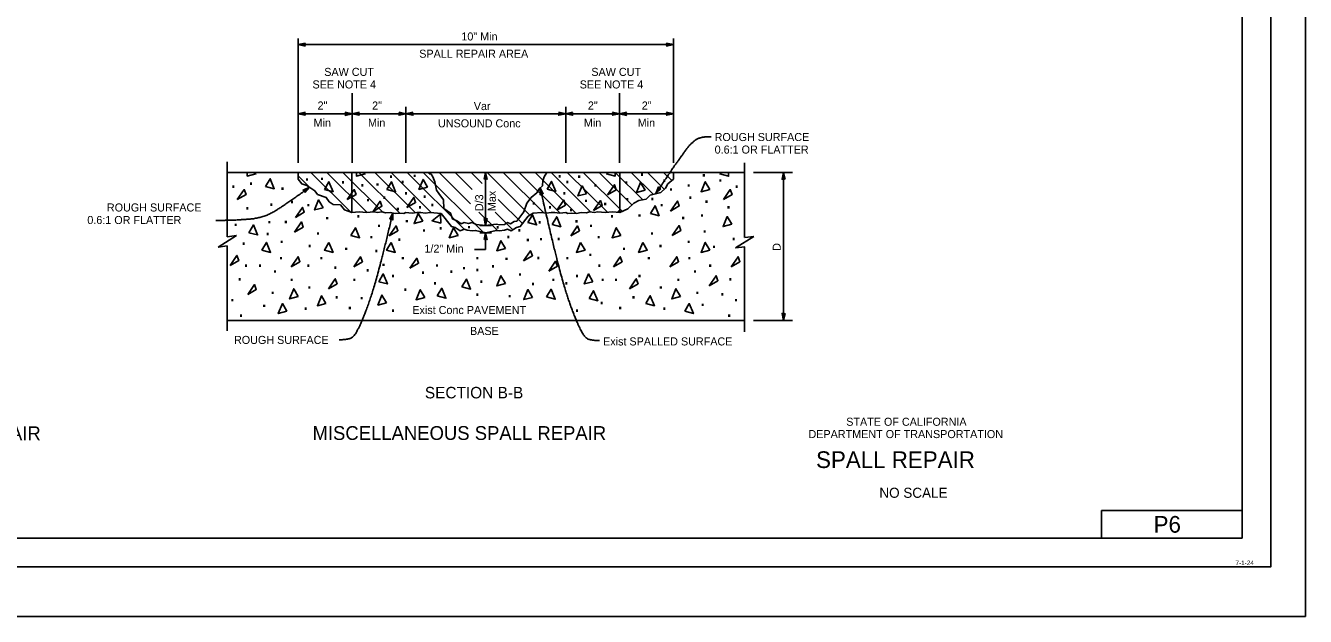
# Model space of a CAD drawing. Extents: x -893 to 867, y -474 to 712.
# Drawn here: x -245 to 867, y -474 to 39 of the extents above; entities that cross this region are included whole.
import ezdxf

# ---------------------------------------------------------------- set-up
doc = ezdxf.new("R2010")
doc.units = 0
for name, color, linetype in [('border_INSIDE-BORDER-anno', 7, 'Continuous'), ('border_PLOTTING-ELEMENTS', 7, 'Continuous'), ('border_rw_22x34_Cut_Lines', 7, 'Continuous'), ('border_SHEET', 7, 'Continuous'), ('border_WITHIN-BORDER-anno', 7, 'Continuous'), ('rd_MISC', 7, 'Continuous'), ('rd_PAVEMENT', 7, 'Continuous'), ('rd_PAVEMENT-anno', 7, 'Continuous'), ('STR_Existing Concrete A', 7, 'Continuous')]:
    doc.layers.add(name, color=color, linetype=linetype)

msp = doc.modelspace()

# ---------------------------------------------------------------- linework, layer by layer
at = {"layer": 'border_PLOTTING-ELEMENTS'}
for points in [[(-893.5, -474), (866.5, -474), (866.5, 712), (-893.5, 712)], [(-863.5, 669), (836.5, 669), (836.5, -431), (-863.5, -431)]]:
    msp.add_lwpolyline(points, close=True, dxfattribs=at)
at = {"layer": 'border_rw_22x34_Cut_Lines'}
msp.add_lwpolyline([(-863.5, 669), (836.5, 669), (836.5, -431), (-863.5, -431)], close=True, dxfattribs=at)
at = {"layer": 'border_SHEET'}
for p, q in [((811.5, 644), (811.5, -406)), ((689.5, -406), (689.5, -382)), ((689.5, -382), (811.5, -382)), ((811.5, -406), (-813.5, -406))]:
    msp.add_line(p, q, dxfattribs=at)
at = {"layer": 'rd_MISC'}
for p, q in [((2.7, -88.2), (37.4, -122.9)), ((16.6, -88.2), (51.5, -123)), ((30.5, -88.2), (65.2, -122.9)), ((44.4, -88.2), (79.9, -123.7)), ((58.3, -88.2), (93.4, -123.2)), ((72.3, -88.2), (107.4, -123.3)), ((86.2, -88.2), (135.7, -137.7)), ((100.1, -88.2), (152, -140)), ((114, -88.2), (141.4, -115.6)), ((127.9, -88.2), (142.9, -103.1)), ((141.9, -88.2), (151.6, -97.9)), ((155.8, -88.2), (193, -125.4)), ((169.7, -88.2), (204.9, -123.4)), ((183.6, -88.2), (219, -123.5)), ((197.5, -88.2), (233.2, -123.9)), ((211.5, -88.2), (245.7, -122.4)), ((225.4, -88.2), (260.2, -122.9)), ((239.3, -88.2), (273.3, -122.1)), ((253.2, -88.2), (281.6, -116.5)), ((267.1, -88.2), (291, -112)), ((281, -88.2), (300.2, -107.3)), ((295, -88.2), (309.6, -102.8)), ((308.9, -88.2), (316.1, -95.4)), ((-8.3, -91.1), (2.2, -101.6)), ((165.5, -111.8), (186.5, -132.7)), ((271, -120.8), (268.8, -123)), ((148.7, -122.8), (164.7, -138.8)), ((162.7, -122.9), (178, -138.2))]:
    msp.add_line(p, q, dxfattribs=at)
at = {"layer": 'rd_PAVEMENT'}
for p, q in [((-8.3, -88.2), (-70.1, -88.2)), ((-8.3, -88.2), (317.6, -88.2)), ((-8.3, -88.2), (-8.3, -94.2)), ((38.3, -88.2), (38.3, -123.2)), ((271, -88.2), (271, -123.2)), ((379.4, -88.2), (317.6, -88.2)), ((317.6, -88.2), (317.6, -94.2)), ((379.4, -216.8), (-70.1, -216.8))]:
    msp.add_line(p, q, dxfattribs=at)
for points in [[(-46.8, -88.2), (-45.1, -89.5), (-52.6, -91.5), (-52.6, -88.1)], [(48.3, -88.3), (49.7, -89.5), (42.3, -91.5), (42.3, -88.3)], [(261, -88.3), (259.6, -89.5), (267.1, -91.5), (267, -88.3)], [(359.7, -88.2), (358, -89.5), (365.5, -91.6), (365.5, -88.2)], [(38.3, -123.2), (31.8, -120.8), (28.3, -116.5), (22, -116.1), (18.7, -113.9), (16.1, -110), (8.5, -107.3), (6.2, -104.3), (-0.7, -99.6), (-5.2, -98.1), (-8.3, -94.2)], [(271, -123.2), (278.1, -119.8), (283.2, -114.9), (287.6, -112.7), (293.8, -111.4), (297.5, -108), (302, -106.8), (306.6, -105.7), (310.6, -102), (312.7, -98.3), (317.6, -94.2)], [(115.9, -123.9), (106.3, -123.2), (102.1, -123.6), (98.1, -123.2), (94.7, -123), (90.8, -123.6), (87.9, -123.3), (85.1, -123), (83.4, -123.9), (80, -123.7), (76, -123.8), (71.7, -123.2), (67.4, -123.5), (64.4, -122.6), (60.6, -123.2), (57.5, -122.5), (50.9, -123.1), (44.5, -122.5), (38.3, -123.2)], [(115.4, -124.5), (108, -130.2), (115.5, -132.2), (115.4, -124.5)], [(154.6, -140.6), (145.7, -138.6), (142.7, -139.1), (138.3, -138.5), (135.9, -137.6), (132.5, -138.9), (127.9, -136), (124.8, -135.2), (115.9, -123.9)], [(154.7, -140.6), (163.6, -138.6), (166.6, -139.1), (171, -138.5), (173.4, -137.6), (176.8, -138.9), (181.4, -136), (184.5, -135.2), (191.4, -126.4), (195.7, -123.7)], [(195.7, -123.7), (203, -123.2), (207.2, -123.6), (211.3, -123.2), (214.6, -123), (218.6, -123.6), (221.4, -123.3), (224.2, -123), (225.9, -123.9), (229.3, -123.7), (233.3, -123.8), (237.6, -123.2), (241.9, -123.5), (244.9, -122.6), (248.7, -123.2), (251.8, -122.5), (258.4, -123.1), (264.8, -122.5), (271, -123.2)], [(18.4, -149), (22, -157.7), (14.4, -155.7), (18.4, -149)], [(72.4, -149), (76, -157.7), (68.5, -155.7), (72.4, -149)], [(236.9, -149), (233.3, -157.7), (240.8, -155.7), (236.9, -149)], [(290.9, -149), (287.4, -157.7), (294.9, -155.7), (290.9, -149)]]:
    msp.add_lwpolyline(points, dxfattribs=at)
for points in [[(-36.6, -100.6), (-32.6, -93.8), (-29.1, -102.5)], [(14.4, -103.1), (18.4, -96.4), (22, -105.1)], [(68.7, -103.1), (72.6, -96.4), (76.2, -105.1)], [(104, -101), (100.1, -94.3), (96.5, -103)], [(207.9, -102.7), (211.8, -96), (215.4, -104.7)], [(242.1, -106.8), (238.2, -100), (234.6, -108.7)], [(260.4, -107.7), (266.3, -99), (267.9, -103.4)], [(293.1, -103.7), (289.1, -97), (285.5, -105.7)], [(349.1, -103.1), (345.2, -96.4), (341.6, -105.1)], [(-61.2, -111.9), (-55.2, -103.2), (-53.6, -107.5)], [(34.3, -111.8), (40.3, -103.1), (41.9, -107.4)], [(86.1, -118.7), (92, -110), (93.6, -114.4)], [(361, -111.9), (366.9, -103.2), (368.5, -107.5)], [(-10.6, -127.3), (-4.7, -118.6), (-3.1, -122.9)], [(13.4, -118.9), (9.4, -112.1), (5.9, -120.9)], [(56.9, -122.1), (62.8, -113.3), (64.4, -117.7)], [(216.4, -121), (222.3, -112.3), (223.9, -116.6)], [(248.3, -121.4), (254.3, -112.7), (255.8, -117.1)], [(297.7, -124), (301.6, -117.2), (305.2, -125.9)], [(315.1, -121.8), (321.1, -113.1), (322.6, -117.4)], [(-11.5, -140.1), (-5.5, -131.3), (-4, -135.7)], [(99.9, -130.7), (95.9, -124), (92.4, -132.7)], [(191.2, -131.9), (195.2, -125.2), (198.7, -133.9)], [(212.2, -133.5), (216.2, -126.8), (219.7, -135.5)], [(368.2, -133.3), (364.3, -126.6), (360.7, -135.3)], [(-51.1, -140.6), (-47.2, -133.9), (-43.6, -142.6)], [(37.5, -143), (41.4, -136.3), (45, -145)], [(70.8, -143.4), (76.7, -134.7), (78.3, -139)], [(130.5, -143.1), (126.5, -136.3), (122.9, -145)], [(228.4, -143.4), (234.3, -134.7), (235.9, -139)], [(271.8, -143), (267.9, -136.3), (264.3, -145)], [(316.5, -143.2), (322.5, -134.5), (324, -138.8)], [(-39.8, -155.7), (-35.9, -149), (-32.3, -157.7)], [(171.7, -154.3), (167.7, -147.6), (164.2, -156.3)], [(349.1, -155.7), (345.2, -149), (341.6, -157.7)], [(-67.5, -169.1), (-61.5, -160.4), (-59.9, -164.8)], [(-14.3, -170.2), (-8.4, -161.5), (-6.8, -165.9)], [(40, -170.2), (45.9, -161.5), (47.5, -165.9)], [(88.7, -171.5), (94.7, -162.8), (96.2, -167.1)], [(187.5, -165), (193.5, -156.3), (195.1, -160.7)], [(209.3, -174.1), (215.2, -165.4), (216.8, -169.7)], [(265.5, -170.2), (271.4, -161.5), (273, -165.9)], [(314.6, -170.2), (320.5, -161.5), (322.1, -165.9)], [(367.8, -170.2), (373.8, -161.5), (375.4, -165.9)], [(61.6, -183.2), (65.5, -176.4), (69.1, -185.1)], [(247.7, -183.2), (243.8, -176.4), (240.2, -185.1)], [(-52.2, -194.4), (-46.3, -185.7), (-44.7, -190)], [(18, -189.3), (23.9, -180.6), (25.5, -185)], [(112.5, -195.6), (116.4, -188.9), (120, -197.6)], [(133.9, -187.7), (137.8, -180.9), (141.4, -189.6)], [(171.7, -184.8), (167.7, -178.1), (164.2, -186.8)], [(279.4, -189.3), (285.3, -180.6), (286.9, -185)], [(348.7, -186.8), (354.7, -178.1), (356.3, -182.4)], [(-8.3, -196.2), (-12.2, -189.4), (-15.8, -198.1)], [(15.8, -202.1), (11.8, -195.4), (8.3, -204.1)], [(68.4, -201.5), (64.4, -194.8), (60.9, -203.5)], [(101.7, -196.9), (97.7, -190.2), (94.1, -198.9)], [(195.1, -196.8), (191.2, -190.1), (187.6, -198.8)], [(207.4, -196.4), (211.4, -189.7), (214.9, -198.4)], [(244.3, -197.8), (248.3, -191.1), (251.8, -199.8)], [(293.5, -202.1), (297.5, -195.4), (301.1, -204.1)], [(323.8, -196.2), (319.8, -189.4), (316.2, -198.1)], [(-18.1, -208.9), (-22, -202.2), (-25.6, -210.9)], [(327.4, -208.9), (331.4, -202.2), (334.9, -210.9)]]:
    msp.add_lwpolyline(points, close=True, dxfattribs=at)
at = {"layer": 'rd_PAVEMENT-anno'}
for p, q in [((-8.3, -80), (-8.3, 28.1)), ((317.6, 22.9), (-8.3, 22.9)), ((-8.3, 22.9), (-8.3, 22.9)), ((-2.3, 24.2), (-2.3, 24.2)), ((311.6, 24.2), (311.6, 24.2)), ((317.6, -80), (317.6, 28.1)), ((317.6, 22.9), (317.6, 22.9)), ((-2.3, 21.5), (-2.3, 21.5)), ((311.6, 21.5), (311.6, 21.5)), ((38.5, -80), (38.5, -19.3)), ((270.8, -80), (270.8, -19.3)), ((85.3, -80), (85.3, -31.4)), ((224, -80), (224, -31.4)), ((-8.3, -37.3), (317.6, -37.3)), ((-8.3, -37.3), (-8.3, -37.3)), ((-2.3, -36), (-2.3, -36)), ((-2.3, -38.6), (-2.3, -38.6)), ((32.5, -36), (32.5, -36)), ((32.5, -38.7), (32.5, -38.7)), ((38.5, -37.3), (38.5, -37.3)), ((38.5, -37.3), (38.5, -37.3)), ((44.5, -36), (44.5, -36)), ((44.5, -38.6), (44.5, -38.6)), ((79.3, -36), (79.3, -36)), ((79.3, -38.6), (79.3, -38.6)), ((85.3, -37.3), (85.3, -37.3)), ((85.3, -37.3), (85.3, -37.3)), ((91.3, -36), (91.3, -36)), ((91.3, -38.6), (91.3, -38.6)), ((218, -36), (218, -36)), ((218, -38.6), (218, -38.6)), ((224, -37.3), (224, -37.3)), ((224, -37.3), (224, -37.3)), ((230, -36), (230, -36)), ((230, -38.6), (230, -38.6)), ((264.8, -36), (264.8, -36)), ((264.8, -38.6), (264.8, -38.6)), ((270.8, -37.3), (270.8, -37.3)), ((270.8, -37.3), (270.8, -37.3)), ((276.8, -36), (276.8, -36)), ((276.8, -38.7), (276.8, -38.7)), ((311.6, -36), (311.6, -36)), ((311.6, -38.6), (311.6, -38.6)), ((317.6, -37.3), (317.6, -37.3)), ((-70.1, -79), (-70.1, -144.1)), ((154.5, -88.2), (154.5, -88.2)), ((154.5, -134.4), (154.5, -88.2)), ((379.4, -79.8), (379.4, -144.9)), ((387.2, -88.2), (421, -88.2)), ((413.3, -216.8), (413.3, -88.2)), ((413.3, -88.2), (413.3, -88.2)), ((153.2, -94.2), (153.2, -94.2)), ((155.8, -94.2), (155.8, -94.2)), ((412, -94.2), (412, -94.2)), ((414.7, -94.2), (414.7, -94.2)), ((-4.1, -103.6), (-4.1, -103.6)), ((-2.6, -105.8), (-2.6, -105.8)), ((1.5, -101.2), (1.5, -101.2)), ((201.8, -101.6), (201.8, -101.6)), ((201.9, -107.8), (201.9, -107.8)), ((204.5, -107.2), (204.5, -107.2)), ((302.3, -106.6), (302.3, -106.6)), ((304.5, -100.9), (304.5, -100.9)), ((306.7, -102.4), (306.7, -102.4)), ((71.2, -129), (71.2, -129)), ((73.8, -123.5), (73.8, -123.5)), ((73.8, -129.6), (73.8, -129.6)), ((153.2, -128.4), (153.2, -128.4)), ((155.8, -128.4), (155.8, -128.4)), ((-61.9, -143.1), (-77.9, -153.1)), ((-69.9, -144.1), (-61.9, -143.1)), ((149.5, -134.4), (159.5, -134.4)), ((149.5, -140.6), (159.5, -140.6)), ((154.5, -134.4), (154.5, -134.4)), ((154.5, -155.1), (154.5, -140.6)), ((154.5, -140.6), (154.5, -140.6)), ((387.5, -143.9), (371.5, -153.9)), ((379.5, -144.9), (387.5, -143.9)), ((-77.9, -153.1), (-69.9, -152.1)), ((-70.1, -152.1), (-70.1, -226)), ((144.9, -155.1), (154.5, -155.1)), ((153.2, -146.6), (153.2, -146.6)), ((155.8, -146.6), (155.8, -146.6)), ((371.5, -153.9), (379.5, -152.9)), ((379.4, -152.9), (379.4, -226.8)), ((412, -210.8), (412, -210.8)), ((414.7, -210.8), (414.7, -210.8)), ((387.2, -216.8), (421, -216.8)), ((413.3, -216.8), (413.3, -216.8))]:
    msp.add_line(p, q, dxfattribs=at)
for points in [[(-2.3, 24.2), (-8.3, 22.9), (-2.3, 21.5), (-2.5, 21.9), (-6.9, 22.9), (-2.5, 23.8), (-2.7, 23.5), (-5.6, 22.9), (-2.7, 22.2), (-3, 22.6), (-4.2, 22.9), (-2.9, 23.1), (-3.1, 22.9), (-2.3, 21.5), (-3.1, 22.9)], [(311.6, 24.2), (317.6, 22.9), (311.6, 21.5), (311.8, 21.9), (316.2, 22.9), (311.8, 23.8), (312, 23.5), (314.9, 22.9), (312.1, 22.2), (312.3, 22.6), (313.5, 22.9), (312.3, 23.1), (312.4, 22.9), (311.6, 21.5), (312.4, 22.9)], [(-2.3, -36), (-8.3, -37.3), (-2.3, -38.6), (-2.5, -38.3), (-6.9, -37.3), (-2.5, -36.3), (-2.7, -36.7), (-5.6, -37.3), (-2.7, -37.9), (-3, -37.6), (-4.2, -37.3), (-2.9, -37), (-3.1, -37.3), (-2.3, -38.6), (-3.1, -37.3)], [(32.5, -36), (38.5, -37.3), (32.5, -38.7), (32.7, -38.3), (37.1, -37.3), (32.7, -36.3), (32.9, -36.7), (35.7, -37.3), (32.9, -37.9), (33.1, -37.6), (34.4, -37.3), (33.1, -37), (33.3, -37.3), (32.5, -38.7), (33.3, -37.3)], [(44.5, -36), (38.5, -37.3), (44.5, -38.6), (44.3, -38.3), (39.9, -37.3), (44.3, -36.3), (44.1, -36.7), (41.2, -37.3), (44.1, -37.9), (43.8, -37.6), (42.6, -37.3), (43.8, -37), (43.7, -37.3), (44.5, -38.6), (43.7, -37.3)], [(79.3, -36), (85.3, -37.3), (79.3, -38.6), (79.5, -38.3), (83.9, -37.3), (79.5, -36.3), (79.7, -36.7), (82.5, -37.3), (79.7, -37.9), (79.9, -37.6), (81.1, -37.3), (79.9, -37), (80.1, -37.3), (79.3, -38.6), (80.1, -37.3)], [(91.3, -36), (85.3, -37.3), (91.3, -38.6), (91.1, -38.3), (86.7, -37.3), (91.1, -36.3), (90.8, -36.7), (88, -37.3), (90.8, -37.9), (90.6, -37.6), (89.4, -37.3), (90.6, -37), (90.5, -37.3), (91.3, -38.6), (90.5, -37.3)], [(218, -36), (224, -37.3), (218, -38.6), (218.3, -38.3), (222.7, -37.3), (218.3, -36.3), (218.5, -36.7), (221.3, -37.3), (218.5, -37.9), (218.7, -37.6), (219.9, -37.3), (218.7, -37), (218.8, -37.3), (218, -38.6), (218.8, -37.3)], [(230, -36), (224, -37.3), (230, -38.6), (229.8, -38.3), (225.4, -37.3), (229.8, -36.3), (229.6, -36.7), (226.8, -37.3), (229.6, -37.9), (229.4, -37.6), (228.2, -37.3), (229.4, -37), (229.2, -37.3), (230, -38.6), (229.2, -37.3)], [(264.8, -36), (270.8, -37.3), (264.8, -38.6), (265, -38.3), (269.4, -37.3), (265, -36.3), (265.3, -36.7), (268.1, -37.3), (265.3, -37.9), (265.5, -37.6), (266.7, -37.3), (265.5, -37), (265.6, -37.3), (264.8, -38.6), (265.6, -37.3)], [(276.8, -36), (270.8, -37.3), (276.8, -38.7), (276.6, -38.3), (272.2, -37.3), (276.6, -36.3), (276.4, -36.7), (273.6, -37.3), (276.4, -37.9), (276.2, -37.6), (275, -37.3), (276.2, -37), (276, -37.3), (276.8, -38.7), (276, -37.3)], [(311.6, -36), (317.6, -37.3), (311.6, -38.6), (311.8, -38.3), (316.2, -37.3), (311.8, -36.3), (312, -36.7), (314.9, -37.3), (312.1, -37.9), (312.3, -37.6), (313.5, -37.3), (312.3, -37), (312.4, -37.3), (311.6, -38.6), (312.4, -37.3)], [(153.2, -94.2), (154.5, -88.2), (155.8, -94.2), (155.5, -93.9), (154.5, -89.5), (153.5, -93.9), (153.9, -93.7), (154.5, -90.9), (155.1, -93.7), (154.8, -93.5), (154.5, -92.3), (154.2, -93.5), (154.5, -93.4), (155.8, -94.2), (154.5, -93.4)], [(414.7, -94.2), (413.3, -88.2), (412, -94.2), (412.3, -93.9), (413.3, -89.5), (414.3, -93.9), (413.9, -93.7), (413.3, -90.9), (412.7, -93.7), (413, -93.5), (413.3, -92.3), (413.6, -93.5), (413.3, -93.4), (412, -94.2), (413.3, -93.4)], [(-2.6, -105.8), (1.5, -101.2), (-4.1, -103.6), (-3.8, -103.8), (0.4, -102), (-2.6, -105.3), (-2.7, -104.9), (-0.7, -102.8), (-3.4, -103.9), (-3, -104.1), (-1.9, -103.6), (-2.7, -104.5), (-2.7, -104.2), (-4.1, -103.6), (-2.7, -104.2)], [(204.5, -107.2), (201.8, -101.6), (201.9, -107.8), (202.2, -107.5), (202.1, -103), (204.1, -107), (203.7, -106.9), (202.5, -104.3), (202.5, -107.2), (202.8, -106.9), (202.8, -105.7), (203.3, -106.8), (203, -106.7), (201.9, -107.8), (203, -106.7)], [(306.7, -102.4), (302.3, -106.6), (304.5, -100.9), (304.7, -101.3), (303.1, -105.5), (306.3, -102.4), (305.9, -102.4), (303.8, -104.4), (304.9, -101.7), (305, -102.1), (304.6, -103.2), (305.5, -102.4), (305.2, -102.3), (304.5, -100.9), (305.2, -102.3)], [(71.2, -129), (73.8, -123.5), (73.8, -129.6), (73.5, -129.4), (73.5, -124.9), (71.6, -128.9), (72, -128.8), (73.2, -126.2), (73.2, -129.1), (72.9, -128.8), (72.9, -127.5), (72.3, -128.7), (72.7, -128.6), (73.8, -129.6), (72.7, -128.6)], [(153.2, -128.4), (154.5, -134.4), (155.8, -128.4), (155.5, -128.6), (154.5, -133), (153.5, -128.6), (153.9, -128.8), (154.5, -131.6), (155.1, -128.8), (154.8, -129), (154.5, -130.2), (154.2, -129), (154.5, -129.2), (155.8, -128.4), (154.5, -129.2)], [(153.2, -146.6), (154.5, -140.6), (155.8, -146.6), (155.5, -146.4), (154.5, -142), (153.5, -146.4), (153.9, -146.2), (154.5, -143.4), (155.1, -146.2), (154.8, -146), (154.5, -144.7), (154.2, -146), (154.5, -145.8), (155.8, -146.6), (154.5, -145.8)], [(414.7, -210.8), (413.3, -216.8), (412, -210.8), (412.3, -211), (413.3, -215.4), (414.3, -211), (413.9, -211.3), (413.3, -214.1), (412.7, -211.3), (413, -211.5), (413.3, -212.7), (413.6, -211.5), (413.3, -211.6), (412, -210.8), (413.3, -211.6)]]:
    msp.add_lwpolyline(points, close=True, dxfattribs=at)
for points in [[(350.5, -57.4), (341, -56.8), (331.9, -63.9), (325.8, -72.4), (319, -81.7), (313.4, -90), (302.3, -106.6)], [(1.5, -101.2), (-16.1, -113.9), (-38, -128), (-65.1, -129.8), (-71.9, -129.9), (-80, -129.9)], [(253.3, -234.4), (247.7, -234.3), (240, -232.1), (230.3, -210.2), (222.2, -186), (212.4, -148.3), (201.8, -101.7)], [(27.4, -233.7), (33, -233.6), (40.7, -231.4), (50.4, -209.5), (58.5, -185.3), (68.3, -147.5), (73.8, -123.5)]]:
    msp.add_open_spline(points, degree=2, dxfattribs=at)
at = {"layer": 'STR_Existing Concrete A'}
for points in [[(154.5, -134.4), (146.4, -133.4), (142.9, -131.9), (139.5, -132.5), (135.9, -131.9), (133.1, -133), (129.9, -130.5), (125.6, -128.7), (123.9, -123.6), (118.2, -119.5), (117.8, -112.1), (113.9, -106.7), (111.7, -103.7), (110.4, -96.4), (108.5, -92), (107.3, -89.8), (105.5, -89.4), (105.3, -88.1)], [(154.5, -134.4), (163.5, -133.2), (166.7, -133.7), (170.8, -133.4), (173.4, -131.9), (176.2, -133), (179.3, -131), (181.5, -130.5), (187.8, -122.4), (190.2, -114.9), (194, -110.1), (198.9, -106.1), (200.9, -102.4), (204, -99.8), (204.2, -95.2), (205.7, -91.4), (208, -88.1)]]:
    msp.add_lwpolyline(points, dxfattribs=at)

# ---------------------------------------------------------------- texts
at = {"layer": 'border_INSIDE-BORDER-anno'}
for s, height, p in [('STATE OF CALIFORNIA', 7, (467.7, -308.4)), ('DEPARTMENT OF TRANSPORTATION', 7, (434.9, -319.1)), ('SPALL REPAIR ', 14.5, (441.5, -345.1)), ('NO SCALE', 8.75, (496.5, -371))]:
    msp.add_text(s, height=height, dxfattribs=at).set_placement(p)
at = {"layer": 'border_WITHIN-BORDER-anno'}
for s, height, p in [('P6', 14.5, (734.7, -401.3)), ('7-1-24', 4, (805.8, -429.5))]:
    msp.add_text(s, height=height, dxfattribs=at).set_placement(p)
at = {"layer": 'rd_PAVEMENT'}
for p in [(-67.3, -101.7), (-52, -99.1), (-3.4, -95.5), (9.7, -94.9), (28, -97.9), (44.8, -100.6), (57.9, -99.9), (69.6, -93.1), (79.8, -97.6), (90.1, -92.3), (216.2, -92.8), (222.8, -97.6), (233.1, -93.1), (247.2, -100.5), (274, -98.3), (287.7, -91.3), (307.1, -96.6), (328.1, -100.7), (341.4, -91.9), (355.6, -96.4), (369.9, -101.7), (-24.6, -103.5), (63.9, -111.3), (82.6, -107.6), (98.9, -110.5), (220.1, -107.6), (275, -112.6), (296.7, -112.5), (312.9, -104.2), (329.7, -111.3), (-55.2, -120.6), (-34.2, -117.3), (-16.3, -115.1), (-2.2, -117.8), (49.7, -113.5), (75.6, -121.1), (94.9, -119.7), (105.5, -117.6), (193.7, -116.4), (207.8, -119.7), (225.9, -122.2), (239.1, -114), (255.7, -116.8), (304.8, -117.8), (343.7, -114.7), (362.8, -119.7), (-65.2, -134.9), (-36.1, -132.6), (-21.7, -132.5), (14.2, -129.1), (41.2, -127.5), (83.4, -131.7), (198.7, -132.8), (230.8, -131.9), (261.5, -127.5), (285.5, -126.8), (323.4, -128.9), (339.8, -126.8), (-37.4, -142.9), (6.3, -142.4), (52.6, -145.6), (59.2, -135.8), (98.4, -139.8), (112.7, -138), (137.4, -136.9), (162.4, -137.1), (171.5, -145.5), (181.1, -139.7), (243.4, -135.8), (250.1, -145.6), (296.3, -142.4), (342.2, -140.7), (-58.4, -151.2), (-25.4, -149.7), (-1, -153.3), (30.7, -155.7), (56.8, -157.7), (76.9, -147.8), (188.5, -148.1), (199.9, -147.3), (215.2, -147.2), (272, -155.7), (303.7, -153.3), (328.1, -149.7), (350.2, -154), (367.2, -147.2), (-26, -163.9), (9.1, -163.9), (79.9, -163.9), (144.7, -163.9), (170, -164.4), (197.6, -163.7), (222.7, -163.9), (242.7, -161), (293.6, -163.9), (328.7, -163.9), (-56.4, -170.4), (-44.2, -170.3), (-31.1, -175.4), (-2.2, -170.4), (21.3, -172.1), (49.4, -174.4), (63.1, -169.6), (71.4, -179.4), (97.4, -176.5), (109.6, -170.2), (122, -175.6), (133, -172.6), (144.7, -174.1), (158.3, -171), (181.7, -178.1), (231.3, -179.4), (250.6, -170.4), (285.5, -179.4), (333.8, -175.4), (346.9, -170.3), (-61.8, -182.2), (-16.6, -182.7), (-1.3, -189.3), (37.7, -182.7), (107.8, -185.8), (148.2, -184.3), (193, -186.3), (210.7, -182.7), (222, -185.7), (253.4, -182.7), (265, -182.7), (304, -189.3), (319.2, -182.7), (364.4, -182.2), (-68.1, -200.4), (-33.2, -194), (22.4, -197.9), (44.1, -198.6), (82, -191.2), (144.6, -195.6), (172.7, -196.9), (280.3, -197.9), (335.8, -194), (357.5, -195.2), (369.3, -200.4), (-40.5, -205.3), (-4.4, -207.8), (33.9, -207.1), (71.4, -209.4), (231.2, -209.4), (252.7, -202.8), (268.7, -207.1), (307.1, -207.8), (340.3, -204.4), (-60.7, -213.8), (363.4, -213.8)]:
    msp.add_text('.', height=14.2, dxfattribs=at).set_placement(p)
at = {"layer": 'rd_PAVEMENT-anno'}
for s, height, p in [('10" Min', 7, (133.4, 26.4)), ('SPALL REPAIR AREA', 7, (96.8, 11.4)), ('SAW CUT', 7, (14.3, -4.4)), ('SAW CUT', 7, (246.3, -4.4)), ('SEE NOTE 4', 7, (4.1, -15.3)), ('SEE NOTE 4', 7, (236.2, -15.3)), ('2"', 7, (8.5, -33.6)), ('2"', 7, (55.9, -33.6)), ('Var', 7, (144.2, -34.1)), ('2"', 7, (243.3, -33.6)), ('2"', 7, (290.1, -33.6)), ('Min', 7, (5, -48.6)), ('Min', 7, (52.3, -48.6)), ('UNSOUND Conc', 7, (113.1, -49.1)), ('Min', 7, (239.8, -48.6)), ('Min', 7, (286.6, -48.6)), ('ROUGH SURFACE', 7, (-174.5, -122.2)), ('0.6:1 OR FLATTER', 7, (-191.5, -133.1)), ('1/2" Min', 7, (101.3, -158)), ('Exist Conc PAVEMENT', 7, (90.8, -211.3)), ('ROUGH SURFACE', 7, (-64.1, -237.3)), ('BASE', 7, (140.9, -229.5)), ('Exist SPALLED SURFACE', 7, (256.5, -238.6)), ('SECTION B-B', 10, (101.7, -284.6)), ('JOINT, CRACK, OR EDGE OF CONCRETE PAVEMENT REPAIR', 12, (-704.5, -320.9)), ('MISCELLANEOUS SPALL REPAIR', 12, (4.1, -320.7))]:
    msp.add_text(s, height=height, dxfattribs=at).set_placement(p)
for s, rotation, p in [('ROUGH SURFACE', 0.0068, (353.4, -61)), ('0.6:1 OR FLATTER', 0.0068, (353.4, -71.9)), ('D/3', 90, (152.4, -121.9)), ('Max', 90, (163.3, -121.9)), ('D', 90, (410.8, -156.4))]:
    msp.add_text(s, height=7, rotation=rotation, dxfattribs=at).set_placement(p)

doc.saveas('drawing.dxf')
